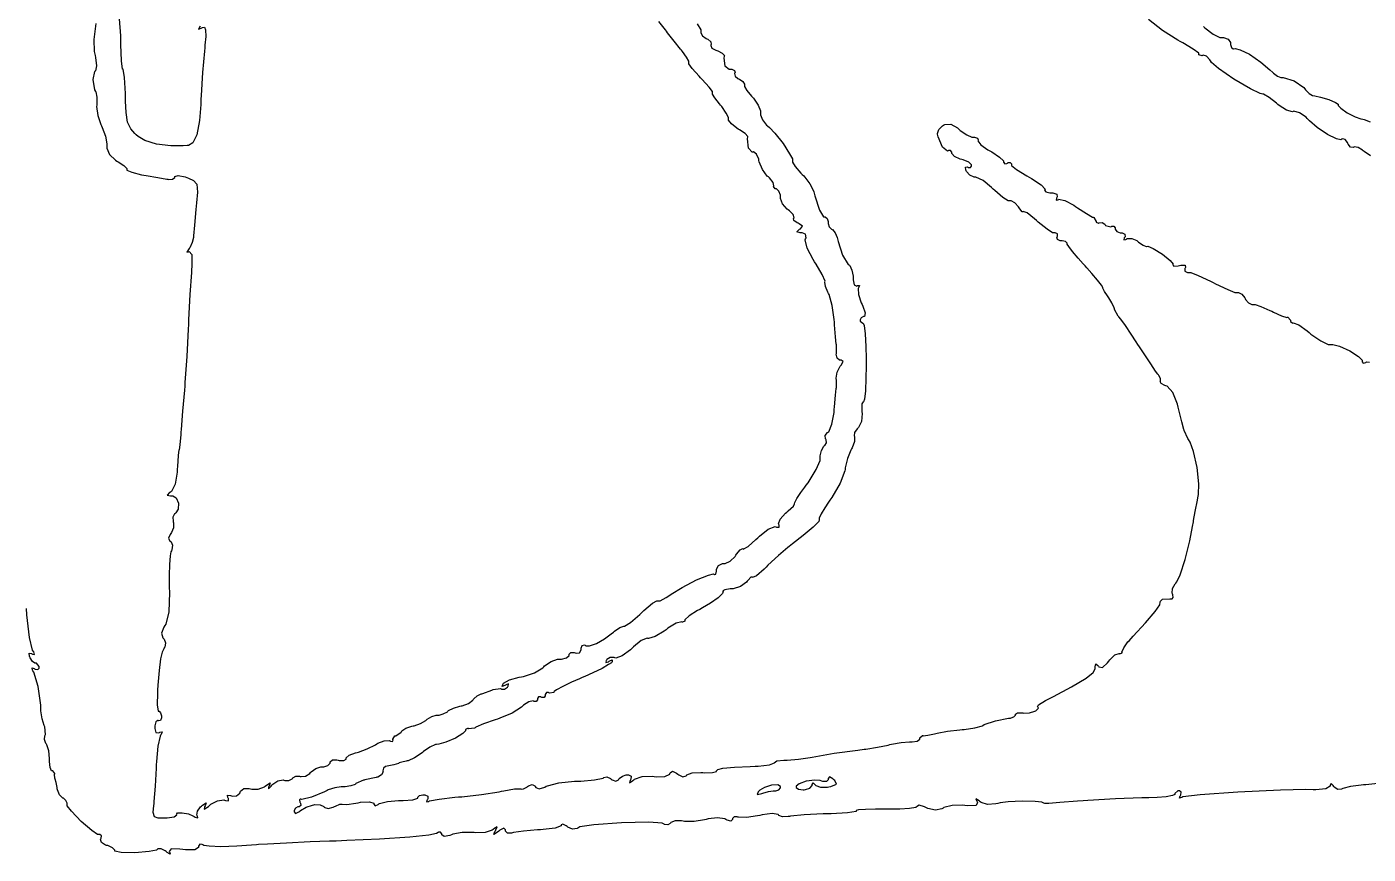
# Model space of a CAD drawing. Extents: x 0.5 to 12, y 0.6 to 18.2.
# Drawn here: x 2.79 to 6.297, y 0.597 to 2.759 of the extents above; entities that cross this region are included whole.
import ezdxf

# ---------------------------------------------------------------- set-up
doc = ezdxf.new("R2010")
doc.units = 0
doc.layers.get('0').update_dxf_attribs({"linetype": 'CONTINUOUS'})

msp = doc.modelspace()

# ---------------------------------------------------------------- linework, layer by layer
at = {"color": 0}
for points in [[(2.97076, 2.76758), (2.96522, 2.72553), (2.96647, 2.69396), (2.96875, 2.68381), (2.96983, 2.67887), (2.97228, 2.65696), (2.97032, 2.64361), (2.96929, 2.64296), (2.96718, 2.64171), (2.96322, 2.62082), (2.96767, 2.5944), (2.96983, 2.59028), (2.97054, 2.58892), (2.97299, 2.57547), (2.97342, 2.55761), (2.97314, 2.55404), (2.97282, 2.55046), (2.97592, 2.5274), (2.98351, 2.50375), (2.98551, 2.49983), (2.98747, 2.49599), (2.99567, 2.47271), (2.99994, 2.4534), (2.99994, 2.44694), (2.99994, 2.44146), (3.00672, 2.42497), (3.02181, 2.41043), (3.02599, 2.40821), (3.02957, 2.40631), (3.04438, 2.39611), (3.05203, 2.38894), (3.05203, 2.3865), (3.05203, 2.3846), (3.065, 2.3789), (3.09017, 2.37244), (3.09631, 2.37142), (3.10238, 2.37044), (3.13286, 2.36529), (3.15625, 2.36117), (3.15881, 2.36068), (3.16129, 2.36025), (3.17165, 2.36106), (3.17703, 2.36524), (3.17703, 2.3666), (3.17703, 2.36746), (3.18619, 2.36996), (3.20404, 2.36643), (3.20839, 2.3649), (3.21294, 2.36333), (3.2264, 2.35764), (3.23503, 2.34739), (3.23654, 2.32715), (3.23426, 2.29926), (3.23335, 2.28993), (3.23242, 2.28114), (3.22863, 2.24013), (3.22657, 2.21246), (3.22657, 2.21029), (3.22651, 2.20817), (3.22293, 2.19482), (3.21619, 2.18169), (3.21463, 2.17964), (3.21283, 2.17736), (3.20839, 2.16971), (3.21317, 2.17074), (3.21451, 2.1715), (3.21506, 2.17182), (3.22211, 2.16374), (3.22211, 2.13351), (3.22131, 2.12403), (3.22065, 2.1166), (3.21685, 2.05963), (3.21332, 1.99333), (3.21283, 1.98113), (3.21229, 1.96897), (3.20839, 1.89719), (3.20389, 1.82969), (3.20307, 1.81967), (3.20226, 1.80968), (3.19775, 1.75439), (3.19385, 1.70632), (3.19336, 1.69987), (3.19282, 1.69347), (3.19021, 1.66678), (3.18853, 1.653), (3.18799, 1.653), (3.1875, 1.653), (3.18608, 1.63829), (3.18419, 1.60975), (3.18386, 1.60286), (3.18349, 1.59532), (3.17785, 1.56386), (3.1684, 1.5446), (3.16613, 1.54313), (3.16363, 1.54156), (3.15722, 1.53532), (3.16618, 1.53342), (3.16922, 1.53336), (3.17219, 1.53336), (3.18115, 1.52756), (3.18718, 1.514), (3.18625, 1.49849), (3.18033, 1.48844), (3.17746, 1.4866), (3.17606, 1.48579), (3.17215, 1.47775), (3.17258, 1.46718), (3.17339, 1.465), (3.17421, 1.46289), (3.17399, 1.44987), (3.16889, 1.43707), (3.16726, 1.43506), (3.16515, 1.43257), (3.16075, 1.42236), (3.16422, 1.41488), (3.16613, 1.41368), (3.16775, 1.41271), (3.17165, 1.40403), (3.16954, 1.39204), (3.16824, 1.38932), (3.16699, 1.38694), (3.16504, 1.37641), (3.16297, 1.35417), (3.16222, 1.32574), (3.16254, 1.30214), (3.16292, 1.29427), (3.16351, 1.28065), (3.16206, 1.22976), (3.15419, 1.19813), (3.15158, 1.19412), (3.14899, 1.19016), (3.14285, 1.17426), (3.14572, 1.16243), (3.14762, 1.16048), (3.14914, 1.15896), (3.15289, 1.14876), (3.15104, 1.1377), (3.14985, 1.13569), (3.14817, 1.13303), (3.14415, 1.12424), (3.14014, 1.1071), (3.13656, 1.07666), (3.13331, 1.03825), (3.13232, 1.02539), (3.13172, 1.0179), (3.13135, 0.986762), (3.13417, 0.970703), (3.13514, 0.970703), (3.13639, 0.970703), (3.14019, 0.966254), (3.14231, 0.958225), (3.14231, 0.955512), (3.14231, 0.953233), (3.13976, 0.946397), (3.1346, 0.94515), (3.13363, 0.945747), (3.13282, 0.946235), (3.1275, 0.943033), (3.12494, 0.932563), (3.12494, 0.929036), (3.12494, 0.925456), (3.12804, 0.914714), (3.13536, 0.913465), (3.13693, 0.914387), (3.1384, 0.91531), (3.14382, 0.916504), (3.14128, 0.909451), (3.14003, 0.907335), (3.13878, 0.905382), (3.13297, 0.878689), (3.12901, 0.838813), (3.12869, 0.830186), (3.12836, 0.821615), (3.12576, 0.774631), (3.12261, 0.734213), (3.12207, 0.728896), (3.12142, 0.723469), (3.12022, 0.706922), (3.12289, 0.695529), (3.1326, 0.691515), (3.14729, 0.691351), (3.15218, 0.691515), (3.1569, 0.691732), (3.17518, 0.694499), (3.18235, 0.699599), (3.18229, 0.699761), (3.18186, 0.700412), (3.18446, 0.704699), (3.1964, 0.705186), (3.21283, 0.701824), (3.22472, 0.697374), (3.22831, 0.69515), (3.23031, 0.693901), (3.23719, 0.691407), (3.23671, 0.69591), (3.236, 0.697049), (3.23508, 0.698568), (3.23639, 0.708931), (3.24442, 0.720161), (3.24685, 0.722114), (3.24983, 0.724556), (3.2596, 0.731065), (3.25667, 0.723144), (3.25532, 0.720703), (3.25456, 0.719401), (3.25439, 0.714193), (3.26525, 0.721679), (3.26856, 0.724556), (3.27165, 0.727268), (3.28911, 0.736546), (3.30501, 0.738607), (3.30735, 0.737685), (3.30974, 0.736763), (3.31782, 0.736003), (3.31739, 0.741971), (3.31646, 0.743435), (3.31554, 0.744954), (3.31506, 0.750868), (3.32303, 0.750108), (3.32547, 0.749186), (3.32785, 0.748264), (3.33897, 0.749024), (3.34706, 0.756239), (3.34799, 0.758518), (3.34896, 0.761122), (3.35781, 0.768608), (3.37181, 0.768554), (3.37537, 0.767415), (3.37836, 0.766493), (3.39551, 0.766601), (3.41146, 0.772569), (3.4139, 0.774522), (3.41683, 0.77691), (3.42643, 0.783094), (3.42421, 0.775174), (3.42301, 0.772786), (3.42242, 0.771647), (3.42204, 0.767524), (3.42893, 0.774251), (3.43093, 0.776693), (3.43317, 0.77946), (3.44678, 0.788792), (3.46039, 0.791015), (3.46263, 0.790147), (3.46479, 0.789333), (3.47569, 0.789063), (3.4841, 0.793294), (3.48503, 0.79476), (3.48589, 0.796224), (3.49371, 0.800782), (3.50353, 0.80089), (3.50543, 0.800131), (3.50732, 0.799425), (3.51882, 0.800836), (3.52994, 0.807781), (3.53168, 0.809842), (3.53336, 0.811903), (3.54622, 0.820475), (3.55931, 0.824869), (3.56369, 0.824869), (3.56711, 0.824869), (3.57747, 0.828288), (3.58328, 0.834472), (3.58328, 0.836481), (3.58328, 0.838162), (3.58931, 0.843153), (3.60118, 0.843425), (3.60411, 0.842665), (3.60693, 0.84196), (3.61882, 0.841581), (3.62494, 0.845269), (3.62494, 0.846463), (3.62494, 0.848633), (3.63331, 0.855089), (3.64963, 0.861817), (3.6536, 0.862793), (3.6575, 0.863769), (3.6805, 0.872125), (3.70199, 0.882704), (3.70518, 0.884711), (3.70833, 0.886774), (3.72467, 0.893229), (3.73774, 0.893664), (3.73931, 0.892686), (3.74078, 0.891818), (3.74631, 0.890842), (3.74783, 0.894857), (3.74756, 0.895942), (3.74713, 0.897353), (3.75265, 0.90625), (3.75396, 0.90625), (3.75521, 0.906304), (3.7691, 0.915961), (3.77007, 0.917481), (3.771, 0.919), (3.78163, 0.926324), (3.79682, 0.931532), (3.80003, 0.932021), (3.80317, 0.932508), (3.81993, 0.938206), (3.83376, 0.946235), (3.8355, 0.947917), (3.83718, 0.949653), (3.84912, 0.956651), (3.86068, 0.960286), (3.86453, 0.960286), (3.86817, 0.960286), (3.87924, 0.963271), (3.88986, 0.969021), (3.89128, 0.970378), (3.89264, 0.971789), (3.90549, 0.978624), (3.92215, 0.983724), (3.92551, 0.984212), (3.92882, 0.984754), (3.94482, 0.990614), (3.95643, 0.999078), (3.95757, 1.00081), (3.95865, 1.0026), (3.96744, 1.01063), (3.97814, 1.01568), (3.98014, 1.01595), (3.98215, 1.01628), (4.00597, 1.02523), (4.00776, 1.02631), (4.00956, 1.02745), (4.02908, 1.0293), (4.03043, 1.02843), (4.03174, 1.02762), (4.0395, 1.02778), (4.04665, 1.03299), (4.04769, 1.03461), (4.04861, 1.03613), (4.04992, 1.04167), (4.04346, 1.03955), (4.04161, 1.03841), (4.03971, 1.03727), (4.03326, 1.03516), (4.03444, 1.04053), (4.03537, 1.04199), (4.03635, 1.04367), (4.05251, 1.05235), (4.07781, 1.05957), (4.08339, 1.06044), (4.08892, 1.06136), (4.11724, 1.0708), (4.13926, 1.08388), (4.14171, 1.08653), (4.1441, 1.08925), (4.16135, 1.10037), (4.17817, 1.10612), (4.18381, 1.10612), (4.1881, 1.10612), (4.20107, 1.10954), (4.20828, 1.11561), (4.20828, 1.11762), (4.20828, 1.11925), (4.21283, 1.12402), (4.22174, 1.12402), (4.2239, 1.12316), (4.22629, 1.12223), (4.23529, 1.12305), (4.23953, 1.13059), (4.23953, 1.13308), (4.23953, 1.13547), (4.24251, 1.14247), (4.24843, 1.1435), (4.24972, 1.14269), (4.25201, 1.14128), (4.26167, 1.14144), (4.27935, 1.14735), (4.30078, 1.15961), (4.31847, 1.17253), (4.324, 1.17725), (4.32676, 1.17963), (4.34056, 1.18891), (4.35081, 1.19282), (4.35183, 1.19249), (4.35286, 1.19222), (4.3686, 1.2022), (4.39301, 1.22325), (4.39839, 1.22846), (4.40375, 1.23372), (4.42594, 1.25304), (4.43744, 1.25857), (4.43744, 1.25857), (4.43744, 1.25857), (4.44581, 1.25868), (4.46213, 1.26752), (4.4661, 1.27024), (4.47515, 1.27648), (4.50353, 1.29357), (4.5415, 1.31342), (4.5721, 1.32601), (4.58572, 1.32932), (4.58746, 1.32764), (4.58789, 1.3272), (4.59185, 1.32834), (4.59369, 1.33615), (4.59369, 1.33876), (4.59369, 1.34185), (4.59901, 1.35107), (4.60872, 1.35612), (4.61199, 1.35612), (4.61621, 1.35612), (4.6289, 1.36258), (4.64208, 1.375), (4.64399, 1.37798), (4.64583, 1.38102), (4.65506, 1.39193), (4.66206, 1.39535), (4.66271, 1.39469), (4.66342, 1.39404), (4.67606, 1.4011), (4.69646, 1.41883), (4.70107, 1.42344), (4.70562, 1.42811), (4.72879, 1.44586), (4.74675, 1.4529), (4.74875, 1.45221), (4.75065, 1.45156), (4.75717, 1.45176), (4.75722, 1.45692), (4.75651, 1.45811), (4.75553, 1.45964), (4.75976, 1.47222), (4.77349, 1.48774), (4.77729, 1.49067), (4.78103, 1.49365), (4.79465, 1.50603), (4.79775, 1.51237), (4.79775, 1.51237), (4.79775, 1.51237), (4.79785, 1.51622), (4.80354, 1.52658), (4.81375, 1.54199), (4.82406, 1.5561), (4.82758, 1.56071), (4.83263, 1.56739), (4.85363, 1.60194), (4.86453, 1.62528), (4.86453, 1.63303), (4.86453, 1.63775), (4.86762, 1.65186), (4.87364, 1.66265), (4.87511, 1.66351), (4.87651, 1.66444), (4.88058, 1.67133), (4.87989, 1.67947), (4.87896, 1.68093), (4.87804, 1.68246), (4.87793, 1.69092), (4.88325, 1.69857), (4.88504, 1.69965), (4.88678, 1.70074), (4.89501, 1.72017), (4.90076, 1.75142), (4.90126, 1.7584), (4.90169, 1.7654), (4.90424, 1.79585), (4.90636, 1.81375), (4.90663, 1.81446), (4.9069, 1.81521), (4.9069, 1.83594), (4.90663, 1.83849), (4.90636, 1.8411), (4.90886, 1.85622), (4.91542, 1.87028), (4.91715, 1.87235), (4.91932, 1.875), (4.92432, 1.88417), (4.919, 1.88738), (4.91726, 1.88738), (4.91521, 1.88738), (4.90901, 1.89274), (4.90647, 1.9031), (4.90674, 1.9056), (4.90696, 1.90815), (4.90696, 1.92833), (4.90674, 1.92904), (4.90647, 1.92979), (4.90451, 1.94829), (4.90207, 1.97987), (4.90164, 1.98714), (4.90115, 1.99442), (4.89583, 2.03103), (4.88813, 2.05919), (4.8865, 2.06222), (4.88488, 2.06532), (4.87879, 2.08035), (4.87668, 2.09158), (4.87706, 2.09267), (4.87739, 2.09381), (4.87007, 2.11143), (4.854, 2.13889), (4.84993, 2.14492), (4.84586, 2.15099), (4.83083, 2.18067), (4.82563, 2.20264), (4.8265, 2.20481), (4.82747, 2.20742), (4.82644, 2.21674), (4.8176, 2.22086), (4.81467, 2.22086), (4.81185, 2.22092), (4.8035, 2.22287), (4.80865, 2.22851), (4.81071, 2.22982), (4.81293, 2.23128), (4.81808, 2.23828), (4.80968, 2.24436), (4.80658, 2.24556), (4.8041, 2.24653), (4.79585, 2.25239), (4.79449, 2.25831), (4.79525, 2.25906), (4.79611, 2.25999), (4.79378, 2.26801), (4.7839, 2.27826), (4.78108, 2.28022), (4.77821, 2.28222), (4.76639, 2.2965), (4.76031, 2.31044), (4.76031, 2.31506), (4.76031, 2.31862), (4.75672, 2.32937), (4.75028, 2.33529), (4.74815, 2.33529), (4.74681, 2.33529), (4.74246, 2.34169), (4.74278, 2.34201), (4.74371, 2.34299), (4.74154, 2.35206), (4.73188, 2.3641), (4.72906, 2.36654), (4.72624, 2.36897), (4.71332, 2.38644), (4.70492, 2.40588), (4.70437, 2.40929), (4.70378, 2.41276), (4.69803, 2.42617), (4.69015, 2.43201), (4.68858, 2.43164), (4.68642, 2.43121), (4.67719, 2.44206), (4.67458, 2.46593), (4.67529, 2.47179), (4.67535, 2.47265), (4.66824, 2.48031), (4.65392, 2.48996), (4.65044, 2.49181), (4.64692, 2.49371), (4.63238, 2.50504), (4.62489, 2.5146), (4.62489, 2.51774), (4.62489, 2.52171), (4.61876, 2.53347), (4.60693, 2.55072), (4.60406, 2.55404), (4.60118, 2.55735), (4.58931, 2.57335), (4.58322, 2.5829), (4.58322, 2.58604), (4.58322, 2.58979), (4.574, 2.60092), (4.55626, 2.62104), (4.55197, 2.62532), (4.54769, 2.62967), (4.52989, 2.65028), (4.52072, 2.66228), (4.52072, 2.66624), (4.52072, 2.66954), (4.51519, 2.67942), (4.50444, 2.69461), (4.50185, 2.6976), (4.49924, 2.70063), (4.48258, 2.72125), (4.46556, 2.74354), (4.46278, 2.74735), (4.46001, 2.75119), (4.4426, 2.77289)], [(3.24393, 2.76064), (3.23958, 2.75288), (3.24615, 2.7551), (3.2481, 2.75624), (3.24946, 2.75706), (3.25461, 2.75776), (3.25786, 2.75082), (3.25803, 2.73346), (3.25618, 2.71104), (3.25543, 2.70356), (3.2545, 2.69521), (3.24983, 2.63911), (3.24604, 2.57969), (3.24561, 2.56967), (3.24496, 2.55572), (3.24143, 2.51389), (3.23454, 2.47678), (3.22418, 2.45583), (3.21338, 2.44879), (3.20964, 2.44846), (3.199, 2.4476), (3.16689, 2.4476), (3.12967, 2.45215), (3.09912, 2.46192), (3.08122, 2.47206), (3.07639, 2.47657), (3.07254, 2.48008), (3.06228, 2.49197), (3.05399, 2.5096), (3.04986, 2.53515), (3.04839, 2.56467), (3.04824, 2.57449), (3.04801, 2.58458), (3.04568, 2.62631), (3.04258, 2.64779), (3.04161, 2.64779), (3.04064, 2.64779), (3.03782, 2.66982), (3.03614, 2.71229), (3.03614, 2.72254), (3.03608, 2.73503), (3.03276, 2.77968)], [(6.30317, 2.42215), (6.28651, 2.43278), (6.28444, 2.43485), (6.28233, 2.43696), (6.27083, 2.4439), (6.26085, 2.44493), (6.25956, 2.44413), (6.25819, 2.44331), (6.25092, 2.44467), (6.24451, 2.45215), (6.24371, 2.45437), (6.24283, 2.4566), (6.23665, 2.46419), (6.22965, 2.46582), (6.22846, 2.465), (6.22597, 2.46349), (6.21419, 2.46604), (6.19119, 2.47732), (6.16417, 2.49599), (6.1441, 2.51292), (6.13803, 2.5191), (6.13476, 2.5224), (6.11735, 2.5344), (6.10271, 2.53847), (6.10086, 2.53771), (6.09896, 2.537), (6.08344, 2.54101), (6.06435, 2.553), (6.06071, 2.55626), (6.05701, 2.55957), (6.03831, 2.57394), (6.0236, 2.58247), (6.02192, 2.58285), (6.0146, 2.58447), (5.98953, 2.59668), (5.94601, 2.62207), (5.90614, 2.64968), (5.88715, 2.66547), (5.88471, 2.67003), (5.88325, 2.67279), (5.87424, 2.6824), (5.8655, 2.68479), (5.86415, 2.68392), (5.86274, 2.68311), (5.85422, 2.68604), (5.85422, 2.68701), (5.85422, 2.69043), (5.84, 2.70063), (5.81244, 2.71707), (5.80583, 2.72038), (5.79915, 2.72374), (5.75982, 2.74892), (5.72276, 2.77815)], [(4.54258, 2.76682), (4.55214, 2.75119), (4.55214, 2.74599), (4.55214, 2.74333), (4.55692, 2.73525), (4.56619, 2.72797), (4.56847, 2.72711), (4.57069, 2.72629), (4.57824, 2.72), (4.57975, 2.71283), (4.579, 2.71153), (4.57824, 2.71035), (4.58106, 2.7034), (4.59131, 2.69754), (4.59424, 2.69678), (4.59711, 2.69601), (4.60861, 2.69032), (4.61393, 2.68375), (4.61372, 2.68257), (4.61274, 2.67703), (4.61524, 2.65685), (4.62696, 2.64779), (4.63092, 2.64779), (4.63331, 2.64779), (4.64063, 2.64507), (4.64204, 2.6396), (4.64139, 2.63846), (4.64057, 2.63721), (4.64187, 2.63015), (4.64899, 2.62403), (4.65115, 2.62315), (4.65326, 2.62235), (4.66211, 2.61583), (4.66672, 2.60883), (4.66672, 2.60644), (4.66672, 2.60303), (4.67279, 2.59278), (4.68468, 2.57775), (4.68756, 2.57488), (4.69043, 2.57206), (4.70226, 2.55425), (4.70839, 2.53896), (4.70839, 2.53381), (4.70839, 2.52924), (4.71376, 2.51551), (4.72412, 2.50179), (4.72661, 2.49989), (4.73204, 2.49588), (4.74615, 2.48074), (4.76747, 2.45367), (4.78467, 2.42703), (4.79172, 2.41363), (4.79172, 2.40913), (4.79172, 2.40543), (4.79937, 2.39421), (4.81418, 2.37631), (4.81776, 2.37272), (4.82135, 2.36914), (4.83735, 2.34885), (4.84739, 2.33057), (4.84799, 2.32796), (4.85026, 2.3176), (4.86231, 2.27962), (4.87278, 2.26238), (4.87631, 2.26238), (4.87788, 2.26238), (4.88276, 2.25808), (4.88547, 2.25028), (4.88547, 2.24761), (4.88547, 2.24479), (4.8884, 2.23622), (4.89421, 2.22987), (4.89561, 2.22939), (4.89697, 2.22894), (4.90386, 2.22081), (4.90913, 2.20796), (4.90967, 2.20508), (4.91108, 2.19749), (4.92307, 2.162), (4.93788, 2.13786), (4.94069, 2.13596), (4.94206, 2.1351), (4.94764, 2.12337), (4.95057, 2.10758), (4.95057, 2.10232), (4.95057, 2.09793), (4.95356, 2.08469), (4.96024, 2.08122), (4.96132, 2.08188), (4.96246, 2.08263), (4.96685, 2.08328), (4.96565, 2.07824), (4.96479, 2.07682), (4.96376, 2.07525), (4.96446, 2.05931), (4.97157, 2.03788), (4.97385, 2.03353), (4.97613, 2.02908), (4.98242, 2.01107), (4.98019, 2.00196), (4.97949, 2.00196), (4.9776, 2.00196), (4.97194, 1.99875), (4.96881, 1.99289), (4.96881, 1.99094), (4.96881, 1.98942), (4.97581, 1.98426), (4.97672, 1.98481), (4.97672, 1.98481), (4.97982, 1.97825), (4.98236, 1.95665), (4.98406, 1.9235), (4.98475, 1.89247), (4.98475, 1.88211), (4.98475, 1.87181), (4.98421, 1.84071), (4.98264, 1.80751), (4.98025, 1.78592), (4.97732, 1.77919), (4.97732, 1.77919), (4.97721, 1.77929), (4.9731, 1.77344), (4.9731, 1.75717), (4.97364, 1.75288), (4.97418, 1.74832), (4.97233, 1.72715), (4.965, 1.71149), (4.96289, 1.70969), (4.96083, 1.70806), (4.95415, 1.69846), (4.95301, 1.68972), (4.95378, 1.68847), (4.95454, 1.68728), (4.95389, 1.67518), (4.94808, 1.65907), (4.94629, 1.65582), (4.94444, 1.65256), (4.93593, 1.63038), (4.92996, 1.60656), (4.92947, 1.60243), (4.92893, 1.59836), (4.91629, 1.56646), (4.89481, 1.52869), (4.88992, 1.52171), (4.8865, 1.51687), (4.87663, 1.50196), (4.86692, 1.48574), (4.86171, 1.47478), (4.86187, 1.47071), (4.86199, 1.47071), (4.86199, 1.47071), (4.86057, 1.46576), (4.84603, 1.45171), (4.81972, 1.42969), (4.79221, 1.40793), (4.78299, 1.40082), (4.77962, 1.39828), (4.75532, 1.37728), (4.72797, 1.35162), (4.7231, 1.34673), (4.71821, 1.34185), (4.69797, 1.32427), (4.68756, 1.32004), (4.68756, 1.32004), (4.68756, 1.32026), (4.68354, 1.32086), (4.67583, 1.31283), (4.67399, 1.31027), (4.6721, 1.30773), (4.65636, 1.29666), (4.63693, 1.29031), (4.63319, 1.29004), (4.62944, 1.28982), (4.61507, 1.28782), (4.60981, 1.28456), (4.60981, 1.28456), (4.61051, 1.28385), (4.60889, 1.27756), (4.59765, 1.26649), (4.57742, 1.25244), (4.55658, 1.24029), (4.54953, 1.23655), (4.54417, 1.23372), (4.52192, 1.21918), (4.51047, 1.20947), (4.51047, 1.20622), (4.51047, 1.20551), (4.50412, 1.20275), (4.50358, 1.20329), (4.50261, 1.20426), (4.48839, 1.2003), (4.46642, 1.18712), (4.46164, 1.18343), (4.45682, 1.1798), (4.43321, 1.1658), (4.4159, 1.16027), (4.41422, 1.16081), (4.41254, 1.1614), (4.39686, 1.15478), (4.37642, 1.13878), (4.37235, 1.1346), (4.36822, 1.13043), (4.34706, 1.11485), (4.33003, 1.10921), (4.32801, 1.10997), (4.32596, 1.11079), (4.31543, 1.11062), (4.30707, 1.10569), (4.3061, 1.10406), (4.30524, 1.1027), (4.30425, 1.09766), (4.31065, 1.09977), (4.31256, 1.10091), (4.3144, 1.10205), (4.32075, 1.10422), (4.32026, 1.09977), (4.31956, 1.09858), (4.31863, 1.09711), (4.31136, 1.09207), (4.29411, 1.08225), (4.27024, 1.07053), (4.2494, 1.06109), (4.2424, 1.05811), (4.2354, 1.05518), (4.21474, 1.04595), (4.19157, 1.03478), (4.17535, 1.02588), (4.16889, 1.02148), (4.16846, 1.02034), (4.16797, 1.01926), (4.15674, 1.01736), (4.15543, 1.01812), (4.15414, 1.01893), (4.14865, 1.01888), (4.14589, 1.014), (4.14589, 1.01237), (4.14589, 1.0108), (4.14279, 1.00608), (4.13688, 1.00629), (4.13547, 1.00716), (4.134, 1.00808), (4.1281, 1.0083), (4.12506, 1.00358), (4.12506, 1.00195), (4.12506, 1.00038), (4.12218, 0.995497), (4.1166, 0.995551), (4.11529, 0.996365), (4.11393, 0.997233), (4.10281, 0.995063), (4.08919, 0.985949), (4.08664, 0.98329), (4.08404, 0.980686), (4.05951, 0.965657), (4.02735, 0.951932), (4.02089, 0.949924), (4.01443, 0.947971), (3.98443, 0.937446), (3.96419, 0.92844), (3.96268, 0.927246), (3.9611, 0.926107), (3.94536, 0.924696), (3.94444, 0.925618), (3.94407, 0.925999), (3.93756, 0.922743), (3.93756, 0.921604), (3.93756, 0.919163), (3.92996, 0.911729), (3.91097, 0.900174), (3.88618, 0.889865), (3.86751, 0.884386), (3.86122, 0.883464), (3.85894, 0.883137), (3.84358, 0.876357), (3.82715, 0.865126), (3.82438, 0.862576), (3.82156, 0.860081), (3.80431, 0.848525), (3.78743, 0.841037), (3.78483, 0.840494), (3.78217, 0.840007), (3.77051, 0.837349), (3.7634, 0.835069), (3.76307, 0.834744), (3.76226, 0.834093), (3.75011, 0.830132), (3.73264, 0.826606), (3.72922, 0.826172), (3.72775, 0.82601), (3.7226, 0.821832), (3.72103, 0.814833), (3.7214, 0.813206), (3.72174, 0.811632), (3.71789, 0.803874), (3.70828, 0.798178), (3.70578, 0.797581), (3.70329, 0.797038), (3.67432, 0.790853), (3.67225, 0.790419), (3.67014, 0.789985), (3.65067, 0.781033), (3.64968, 0.780003), (3.64865, 0.779025), (3.63737, 0.774957), (3.62283, 0.772786), (3.618, 0.772786), (3.61231, 0.772786), (3.59538, 0.769965), (3.5779, 0.764486), (3.57547, 0.763129), (3.56863, 0.759494), (3.53467, 0.745389), (3.5095, 0.739637), (3.50711, 0.740126), (3.50618, 0.740343), (3.50293, 0.73839), (3.50418, 0.732856), (3.5051, 0.731392), (3.50597, 0.729926), (3.50651, 0.72385), (3.50211, 0.720703), (3.50071, 0.720703), (3.49875, 0.720703), (3.49289, 0.717285), (3.48964, 0.7111), (3.48964, 0.708985), (3.48964, 0.707465), (3.49294, 0.702746), (3.50174, 0.707357), (3.50424, 0.709418), (3.50618, 0.7111), (3.52083, 0.719185), (3.53749, 0.725097), (3.54047, 0.72564), (3.54036, 0.72564), (3.54036, 0.72564), (3.54335, 0.726238), (3.55746, 0.725749), (3.56728, 0.721354), (3.56814, 0.719997), (3.56907, 0.718533), (3.57796, 0.715767), (3.59125, 0.719401), (3.5944, 0.721029), (3.59717, 0.722547), (3.60861, 0.727485), (3.61458, 0.727647), (3.61458, 0.727647), (3.61458, 0.727485), (3.62679, 0.726997), (3.6505, 0.730089), (3.65625, 0.731119), (3.66265, 0.732314), (3.68668, 0.733942), (3.69792, 0.729872), (3.69792, 0.728461), (3.69792, 0.727214), (3.70128, 0.723469), (3.70882, 0.726454), (3.71094, 0.728028), (3.71272, 0.729383), (3.73313, 0.734754), (3.7621, 0.737196), (3.76824, 0.737088), (3.77431, 0.736979), (3.79949, 0.738878), (3.8125, 0.742839), (3.8125, 0.74414), (3.8125, 0.745551), (3.81728, 0.749675), (3.82585, 0.751953), (3.82872, 0.751953), (3.83111, 0.751953), (3.83838, 0.748643), (3.83854, 0.74159), (3.83757, 0.739908), (3.83664, 0.738444), (3.83529, 0.733182), (3.83996, 0.733996), (3.84119, 0.734754), (3.84272, 0.735732), (3.86854, 0.74094), (3.90961, 0.745606), (3.91878, 0.746203), (3.9279, 0.746853), (3.97928, 0.75255), (4.02507, 0.759819), (4.03142, 0.761231), (4.03776, 0.762696), (4.06532, 0.767253), (4.08143, 0.76774), (4.08208, 0.76709), (4.08268, 0.766493), (4.08908, 0.76709), (4.09787, 0.771918), (4.09967, 0.773383), (4.10189, 0.775282), (4.11122, 0.779025), (4.11833, 0.775174), (4.11951, 0.773275), (4.12067, 0.771376), (4.12989, 0.767796), (4.14442, 0.772081), (4.14828, 0.774089), (4.15126, 0.775717), (4.18143, 0.782824), (4.222, 0.787164), (4.23031, 0.787326), (4.23856, 0.787543), (4.2749, 0.790636), (4.29682, 0.795301), (4.29785, 0.796332), (4.29889, 0.797364), (4.30697, 0.798503), (4.31662, 0.794542), (4.31842, 0.793024), (4.32064, 0.791178), (4.32992, 0.787435), (4.33703, 0.791233), (4.33822, 0.793132), (4.33914, 0.79465), (4.34754, 0.80089), (4.35732, 0.804036), (4.36062, 0.804036), (4.36296, 0.804036), (4.36996, 0.800618), (4.36951, 0.792969), (4.36838, 0.791015), (4.36735, 0.789333), (4.36561, 0.783529), (4.37429, 0.789171), (4.37696, 0.791287), (4.37929, 0.793186), (4.39925, 0.799479), (4.42513, 0.800618), (4.4305, 0.799968), (4.43614, 0.799263), (4.45865, 0.799914), (4.47103, 0.805664), (4.47168, 0.807508), (4.47233, 0.809517), (4.47851, 0.813965), (4.48921, 0.808649), (4.49219, 0.806153), (4.49463, 0.804144), (4.50575, 0.7991), (4.51378, 0.801161), (4.51476, 0.802681), (4.51557, 0.80409), (4.52983, 0.808974), (4.55236, 0.810275), (4.55735, 0.809842), (4.56233, 0.809463), (4.58301, 0.809842), (4.59375, 0.812825), (4.59375, 0.813803), (4.59375, 0.814942), (4.59685, 0.818251), (4.6104, 0.821289), (4.6409, 0.823731), (4.68126, 0.825792), (4.69472, 0.826389), (4.70215, 0.826768), (4.73167, 0.830132), (4.74463, 0.835558), (4.74463, 0.835558), (4.74451, 0.835667), (4.75146, 0.840494), (4.76926, 0.842665), (4.77387, 0.842719), (4.77843, 0.842774), (4.80817, 0.845107), (4.83871, 0.849393), (4.84375, 0.850369), (4.85303, 0.852214), (4.90099, 0.860406), (4.96289, 0.868869), (4.97917, 0.870876), (4.98415, 0.871528), (5.01406, 0.876303), (5.04254, 0.881999), (5.04688, 0.883029), (5.05117, 0.884115), (5.07579, 0.888292), (5.09831, 0.890192), (5.10157, 0.890082), (5.10476, 0.890028), (5.11811, 0.892469), (5.125, 0.897299), (5.125, 0.898872), (5.125, 0.900825), (5.13172, 0.906793), (5.13282, 0.906521), (5.13385, 0.906304), (5.14594, 0.907389), (5.16308, 0.910861), (5.16667, 0.911837), (5.17025, 0.912815), (5.1976, 0.91786), (5.22949, 0.921929), (5.2354, 0.922364), (5.24126, 0.922851), (5.2691, 0.927029), (5.28842, 0.932292), (5.2901, 0.933268), (5.29318, 0.935221), (5.32238, 0.945204), (5.35639, 0.952094), (5.36199, 0.952474), (5.36376, 0.952636), (5.37115, 0.955512), (5.375, 0.959961), (5.375, 0.961426), (5.375, 0.962619), (5.38058, 0.966092), (5.39144, 0.966363), (5.3941, 0.965821), (5.39671, 0.965332), (5.41189, 0.965983), (5.42589, 0.970215), (5.42796, 0.971462), (5.42996, 0.972765), (5.43533, 0.978244), (5.43306, 0.981392), (5.43229, 0.981392), (5.43229, 0.981392), (5.4356, 0.987304), (5.45329, 0.998156), (5.45833, 1.00071), (5.47428, 1.00895), (5.52192, 1.03413), (5.56, 1.05648), (5.5785, 1.07167), (5.58344, 1.08073), (5.5835, 1.08371), (5.5835, 1.08626), (5.5855, 1.09391), (5.5906, 1.09001), (5.59169, 1.08827), (5.59283, 1.08643), (5.60232, 1.08447), (5.61546, 1.09657), (5.61887, 1.10107), (5.62147, 1.1046), (5.63514, 1.1174), (5.64611, 1.12158), (5.6474, 1.12077), (5.64828, 1.12028), (5.65397, 1.12332), (5.65392, 1.12359), (5.65349, 1.12478), (5.65799, 1.13623), (5.669, 1.15153), (5.67188, 1.15457), (5.68261, 1.16618), (5.71457, 1.20117), (5.7404, 1.23128), (5.75222, 1.24843), (5.75364, 1.25526), (5.75276, 1.25613), (5.75271, 1.25618), (5.75922, 1.26307), (5.77897, 1.26443), (5.78347, 1.26373), (5.78424, 1.26362), (5.78711, 1.26714), (5.78618, 1.27485), (5.78549, 1.2768), (5.78472, 1.27875), (5.78575, 1.29102), (5.79221, 1.30333), (5.79417, 1.30528), (5.79719, 1.30843), (5.80524, 1.32682), (5.81825, 1.36664), (5.83074, 1.41585), (5.83826, 1.45301), (5.84011, 1.4655), (5.8405, 1.46838), (5.84478, 1.49246), (5.85064, 1.52229), (5.85183, 1.528), (5.85363, 1.53683), (5.85433, 1.56435), (5.85015, 1.60736), (5.84056, 1.64888), (5.83149, 1.6735), (5.82699, 1.68072), (5.82579, 1.68267), (5.81597, 1.70367), (5.81565, 1.70508), (5.81526, 1.70654), (5.81011, 1.72694), (5.80231, 1.75803), (5.80062, 1.76481), (5.79856, 1.77294), (5.78629, 1.80328), (5.7716, 1.81944), (5.76833, 1.82047), (5.76557, 1.82135), (5.75586, 1.82656), (5.75336, 1.83171), (5.75379, 1.83214), (5.7545, 1.8329), (5.7545, 1.83946), (5.75022, 1.84782), (5.74881, 1.84944), (5.7474, 1.85107), (5.74138, 1.85943), (5.72885, 1.87776), (5.71283, 1.90186), (5.6996, 1.92225), (5.69526, 1.92904), (5.69097, 1.93576), (5.67785, 1.95578), (5.66254, 1.9784), (5.65088, 1.99468), (5.64561, 2.00136), (5.64458, 2.00206), (5.64356, 2.00282), (5.63406, 2.02013), (5.63363, 2.02214), (5.63314, 2.02419), (5.62733, 2.03743), (5.61887, 2.05106), (5.61708, 2.05328), (5.61529, 2.05556), (5.60764, 2.067), (5.60351, 2.07596), (5.60346, 2.07693), (5.60335, 2.07796), (5.59961, 2.08371), (5.58951, 2.09674), (5.57476, 2.11421), (5.56131, 2.12929), (5.55681, 2.13422), (5.55225, 2.13917), (5.53885, 2.15429), (5.52414, 2.17188), (5.51417, 2.18511), (5.51053, 2.19103), (5.51053, 2.19206), (5.51047, 2.19314), (5.50564, 2.1976), (5.49701, 2.19988), (5.49419, 2.19988), (5.49175, 2.19988), (5.4846, 2.20296), (5.48356, 2.20899), (5.48438, 2.21029), (5.48519, 2.21169), (5.48492, 2.21767), (5.479, 2.22076), (5.47715, 2.22076), (5.47222, 2.22076), (5.45757, 2.23014), (5.43431, 2.24821), (5.42969, 2.25256), (5.42503, 2.25694), (5.40565, 2.27251), (5.39551, 2.27593), (5.39551, 2.27593), (5.39551, 2.27576), (5.39214, 2.27539), (5.38601, 2.28331), (5.3846, 2.28581), (5.38314, 2.28836), (5.37315, 2.29872), (5.36372, 2.30404), (5.36057, 2.30404), (5.35596, 2.30404), (5.34218, 2.31315), (5.32101, 2.33078), (5.31685, 2.33501), (5.31267, 2.33931), (5.29031, 2.35699), (5.27171, 2.36626), (5.26937, 2.36626), (5.26699, 2.36632), (5.25543, 2.37125), (5.24685, 2.38049), (5.24604, 2.38271), (5.24517, 2.38499), (5.24447, 2.39247), (5.24908, 2.39318), (5.25011, 2.39253), (5.25151, 2.39165), (5.25738, 2.39094), (5.26042, 2.39481), (5.26042, 2.39606), (5.26042, 2.39833), (5.25276, 2.405), (5.23796, 2.41162), (5.23438, 2.41249), (5.23079, 2.41342), (5.21599, 2.42031), (5.20833, 2.42746), (5.20833, 2.42985), (5.20833, 2.43138), (5.20557, 2.43582), (5.20025, 2.43576), (5.199, 2.43494), (5.19726, 2.43392), (5.18403, 2.44396), (5.17269, 2.47146), (5.17122, 2.47862), (5.17085, 2.48047), (5.17464, 2.49083), (5.18435, 2.50028), (5.1869, 2.50163), (5.19026, 2.50347), (5.20606, 2.50478), (5.22314, 2.4949), (5.22721, 2.4911), (5.23019, 2.48833), (5.24756, 2.47672), (5.26124, 2.47071), (5.26579, 2.47071), (5.26833, 2.47071), (5.27604, 2.46826), (5.27783, 2.46322), (5.27729, 2.46229), (5.27658, 2.46115), (5.28413, 2.45074), (5.303, 2.43728), (5.30794, 2.43463), (5.31282, 2.43201), (5.33322, 2.41829), (5.34375, 2.40907), (5.34375, 2.40597), (5.34375, 2.40483), (5.34679, 2.40126), (5.35271, 2.40213), (5.35417, 2.403), (5.35558, 2.40392), (5.36149, 2.40474), (5.36458, 2.4011), (5.36458, 2.39985), (5.36458, 2.39638), (5.3781, 2.3859), (5.40435, 2.36914), (5.41069, 2.36578), (5.41704, 2.36242), (5.44179, 2.34614), (5.45247, 2.33425), (5.45176, 2.33311), (5.45128, 2.33242), (5.45464, 2.32731), (5.46522, 2.32488), (5.46875, 2.32488), (5.47233, 2.32488), (5.48307, 2.32172), (5.48432, 2.3144), (5.4834, 2.31282), (5.48247, 2.31136), (5.48107, 2.30615), (5.48519, 2.30658), (5.48622, 2.30718), (5.48763, 2.30806), (5.50396, 2.30458), (5.52718, 2.29269), (5.53212, 2.28933), (5.537, 2.28603), (5.56028, 2.27111), (5.57667, 2.26172), (5.57813, 2.26118), (5.57954, 2.26064), (5.58604, 2.24978), (5.58567, 2.24858), (5.58567, 2.24858), (5.59174, 2.24556), (5.59278, 2.24615), (5.59413, 2.24701), (5.60172, 2.24735), (5.60846, 2.24306), (5.60938, 2.24154), (5.61025, 2.24007), (5.62435, 2.23594), (5.62571, 2.23676), (5.62701, 2.23762), (5.63254, 2.23779), (5.63542, 2.23324), (5.63542, 2.23172), (5.63542, 2.22982), (5.64019, 2.22396), (5.64876, 2.22071), (5.65164, 2.22071), (5.65403, 2.22071), (5.66129, 2.21739), (5.66146, 2.21035), (5.66049, 2.20865), (5.65956, 2.20719), (5.65826, 2.20188), (5.6639, 2.2034), (5.66553, 2.20437), (5.66721, 2.20546), (5.67925, 2.20578), (5.69243, 2.20014), (5.69476, 2.19819), (5.69706, 2.19629), (5.70844, 2.18858), (5.7169, 2.1849), (5.71778, 2.18494), (5.72119, 2.18539), (5.73497, 2.17931), (5.75906, 2.16471), (5.77968, 2.14833), (5.78717, 2.13857), (5.7864, 2.13732), (5.78614, 2.13693), (5.78933, 2.13314), (5.80062, 2.134), (5.80371, 2.13476), (5.80735, 2.13574), (5.8189, 2.13633), (5.81961, 2.13004), (5.81874, 2.12858), (5.81771, 2.12696), (5.81771, 2.11996), (5.82465, 2.11654), (5.82699, 2.11654), (5.83333, 2.11654), (5.85243, 2.10889), (5.88488, 2.09407), (5.8916, 2.0905), (5.89833, 2.08692), (5.93044, 2.0721), (5.94883, 2.06446), (5.95503, 2.06446), (5.95796, 2.06446), (5.9669, 2.0599), (5.97456, 2.051), (5.97542, 2.04883), (5.97624, 2.04671), (5.98406, 2.03782), (5.99333, 2.03321), (5.99642, 2.03321), (6.00151, 2.03321), (6.01682, 2.028), (6.04021, 2.0179), (6.04482, 2.01546), (6.04937, 2.01303), (6.07058, 2.00353), (6.08485, 1.99957), (6.08594, 1.99983), (6.08697, 2.00017), (6.09375, 1.9924), (6.09375, 1.98981), (6.09375, 1.98844), (6.10015, 1.98406), (6.10047, 1.98438), (6.1014, 1.98529), (6.11556, 1.98004), (6.13758, 1.96436), (6.14247, 1.96007), (6.14729, 1.95583), (6.17372, 1.93815), (6.19287, 1.92904), (6.19928, 1.92904), (6.20503, 1.92904), (6.22233, 1.92399), (6.2494, 1.91178), (6.27186, 1.89708), (6.28125, 1.88764), (6.28125, 1.8845), (6.28125, 1.88346), (6.28444, 1.88032), (6.29069, 1.88157), (6.29221, 1.88249), (6.29372, 1.88346), (6.30083, 1.8826)], [(5.86643, 2.75976), (5.87007, 2.75586), (5.89165, 2.73953), (5.90924, 2.73113), (5.91515, 2.73113), (5.91911, 2.73113), (5.93104, 2.72672), (5.93739, 2.71832), (5.93739, 2.7155), (5.93739, 2.71289), (5.93967, 2.70497), (5.94412, 2.70128), (5.94521, 2.7015), (5.94928, 2.70236), (5.96278, 2.69906), (5.98725, 2.68701), (6.01633, 2.66672), (6.0401, 2.64671), (6.04758, 2.6396), (6.04949, 2.63775), (6.05994, 2.63021), (6.06874, 2.62646), (6.06988, 2.62646), (6.07476, 2.62663), (6.104, 2.61768), (6.12901, 2.60064), (6.13183, 2.59679), (6.13351, 2.59451), (6.14301, 2.58475), (6.15153, 2.57937), (6.15272, 2.57921), (6.15771, 2.57878), (6.17264, 2.57542), (6.19422, 2.56874), (6.21153, 2.56136), (6.21864, 2.55692), (6.21864, 2.55539), (6.21864, 2.55306), (6.22532, 2.54601), (6.24186, 2.5344), (6.26297, 2.52376), (6.27815, 2.51818), (6.28342, 2.51714), (6.28624, 2.5166), (6.30263, 2.51053)], [(6.32206, 0.781413), (6.2909, 0.777994), (6.285, 0.777669), (6.27903, 0.777399), (6.25076, 0.773762), (6.23085, 0.768608), (6.22911, 0.767524), (6.22732, 0.766439), (6.21739, 0.76606), (6.2085, 0.771972), (6.20725, 0.773981), (6.20594, 0.776042), (6.20053, 0.781304), (6.19803, 0.777507), (6.19803, 0.776204), (6.19797, 0.77436), (6.18599, 0.767686), (6.16038, 0.765028), (6.1536, 0.765192), (6.13385, 0.765679), (6.06819, 0.763889), (5.95649, 0.758572), (5.85747, 0.751628), (5.81293, 0.747017), (5.81006, 0.745226), (5.80875, 0.744467), (5.80399, 0.743544), (5.80533, 0.748807), (5.80626, 0.750271), (5.80724, 0.751953), (5.80821, 0.758789), (5.80399, 0.762315), (5.80263, 0.762315), (5.79986, 0.762315), (5.79161, 0.755588), (5.79161, 0.75331), (5.79161, 0.752442), (5.78564, 0.749783), (5.76942, 0.746853), (5.74539, 0.744738), (5.72342, 0.743815), (5.7161, 0.743761), (5.70568, 0.743707), (5.63672, 0.741319), (5.56418, 0.737142), (5.55203, 0.736165), (5.53683, 0.734972), (5.49126, 0.731392), (5.46197, 0.729329), (5.45167, 0.729329), (5.44879, 0.730414), (5.44786, 0.730794), (5.4439, 0.732476), (5.42626, 0.734375), (5.39225, 0.735243), (5.35628, 0.733561), (5.33539, 0.731119), (5.32889, 0.729329), (5.32389, 0.727974), (5.30214, 0.726454), (5.28521, 0.731825), (5.28261, 0.733886), (5.28, 0.736003), (5.27154, 0.741482), (5.27371, 0.735189), (5.27485, 0.73329), (5.27572, 0.731771), (5.27263, 0.723633), (5.25038, 0.723253), (5.24306, 0.723958), (5.23757, 0.724556), (5.20975, 0.723633), (5.18804, 0.718642), (5.18565, 0.717122), (5.18251, 0.715169), (5.16581, 0.711643), (5.14556, 0.716471), (5.14068, 0.718696), (5.13688, 0.720432), (5.12289, 0.724881), (5.11876, 0.722168), (5.11882, 0.722114), (5.11887, 0.722006), (5.11442, 0.71875), (5.09836, 0.716146), (5.07314, 0.714735), (5.04926, 0.714464), (5.04135, 0.714572), (5.03326, 0.714735), (5.00906, 0.714735), (4.98264, 0.713921), (4.96479, 0.71224), (4.95828, 0.710504), (4.95828, 0.709907), (4.95828, 0.708713), (4.93608, 0.705024), (4.89312, 0.702257), (4.88276, 0.70204), (4.87235, 0.701824), (4.82254, 0.69949), (4.78717, 0.696235), (4.78401, 0.695529), (4.78082, 0.694879), (4.766, 0.694661), (4.75613, 0.698133), (4.75543, 0.699328), (4.75467, 0.700521), (4.73888, 0.702636), (4.71257, 0.699599), (4.7066, 0.698242), (4.70057, 0.69694), (4.67176, 0.692925), (4.65115, 0.693088), (4.64925, 0.693793), (4.64729, 0.694553), (4.63943, 0.694499), (4.63536, 0.69005), (4.63536, 0.688531), (4.63536, 0.687229), (4.63086, 0.683214), (4.62088, 0.686035), (4.61811, 0.687554), (4.6155, 0.689019), (4.59625, 0.692057), (4.57183, 0.689236), (4.56668, 0.687771), (4.56196, 0.686469), (4.53467, 0.682563), (4.5096, 0.682508), (4.50597, 0.68316), (4.50228, 0.683811), (4.4854, 0.683649), (4.47418, 0.679417), (4.47336, 0.67806), (4.4725, 0.676704), (4.46576, 0.673122), (4.45768, 0.674154), (4.45617, 0.675076), (4.45161, 0.677897), (4.41629, 0.680067), (4.34478, 0.678982), (4.27268, 0.67334), (4.23649, 0.667914), (4.23122, 0.664606), (4.22933, 0.663465), (4.21724, 0.662435), (4.20475, 0.66721), (4.20264, 0.668946), (4.20053, 0.670682), (4.19189, 0.675131), (4.18744, 0.673014), (4.18744, 0.672254), (4.18744, 0.670464), (4.17144, 0.665039), (4.14051, 0.660915), (4.13308, 0.660536), (4.1256, 0.660211), (4.08919, 0.657118), (4.06272, 0.652994), (4.06017, 0.652181), (4.05746, 0.651367), (4.04688, 0.651531), (4.04161, 0.656901), (4.04161, 0.658692), (4.04161, 0.660265), (4.03749, 0.664931), (4.02696, 0.659289), (4.02399, 0.656793), (4.02094, 0.654351), (4.01107, 0.647786), (4.01417, 0.655761), (4.01557, 0.658149), (4.01693, 0.660536), (4.01997, 0.668349), (4.01172, 0.663249), (4.00928, 0.661242), (4.00711, 0.65956), (3.98839, 0.653646), (3.96457, 0.652399), (3.9599, 0.652994), (3.95524, 0.653592), (3.9285, 0.653157), (3.90403, 0.648872), (3.9005, 0.647515), (3.89626, 0.645942), (3.88135, 0.643013), (3.87494, 0.647244), (3.87494, 0.6486), (3.87494, 0.650065), (3.87207, 0.65446), (3.86664, 0.654243), (3.86535, 0.653429), (3.86133, 0.650988), (3.84164, 0.646647), (3.79189, 0.640896), (3.71224, 0.635851), (3.62722, 0.632161), (3.5989, 0.631131), (3.58187, 0.630588), (3.53088, 0.628581), (3.46892, 0.625868), (3.41986, 0.623318), (3.39626, 0.621853), (3.39057, 0.621311), (3.37788, 0.620117), (3.33979, 0.617458), (3.29764, 0.616211), (3.26682, 0.617512), (3.2531, 0.619683), (3.25032, 0.621419), (3.24881, 0.622342), (3.24268, 0.622504), (3.23953, 0.617458), (3.23953, 0.615722), (3.23953, 0.613769), (3.22933, 0.607747), (3.20497, 0.607964), (3.19786, 0.608886), (3.19038, 0.609918), (3.16743, 0.610406), (3.16276, 0.603461), (3.16342, 0.602431), (3.16411, 0.601292), (3.16471, 0.596789), (3.1569, 0.601508), (3.15462, 0.603353), (3.1524, 0.605143), (3.14133, 0.610568), (3.13286, 0.610514), (3.13194, 0.609592), (3.12939, 0.607096), (3.11029, 0.603407), (3.0726, 0.600261), (3.03674, 0.600857), (3.02078, 0.604492), (3.02078, 0.605686), (3.02083, 0.60574), (3.02083, 0.60574), (3.02083, 0.607639), (3.01438, 0.613336), (3.00196, 0.619032), (2.99897, 0.619792), (2.99593, 0.620606), (2.98551, 0.627171), (2.98296, 0.635146), (2.98394, 0.636664), (2.98486, 0.638237), (2.98562, 0.644532), (2.9815, 0.647786), (2.98014, 0.647786), (2.97521, 0.647786), (2.96044, 0.658257), (2.93218, 0.682238), (2.90685, 0.708985), (2.89583, 0.722928), (2.89583, 0.727539), (2.89583, 0.729981), (2.89258, 0.737304), (2.88633, 0.742947), (2.88488, 0.743435), (2.88336, 0.743978), (2.87592, 0.752115), (2.8705, 0.764919), (2.87001, 0.76774), (2.86947, 0.770617), (2.86669, 0.783908), (2.86442, 0.792914), (2.86415, 0.793619), (2.86382, 0.794379), (2.86317, 0.80561), (2.86333, 0.80664), (2.8635, 0.807726), (2.85818, 0.814453), (2.85644, 0.814453), (2.85508, 0.814453), (2.85107, 0.822863), (2.84961, 0.839193), (2.84983, 0.843099), (2.85004, 0.84706), (2.84799, 0.867025), (2.84283, 0.882596), (2.84147, 0.884278), (2.84006, 0.886014), (2.83643, 0.896376), (2.83735, 0.90625), (2.83826, 0.907715), (2.83919, 0.909233), (2.83783, 0.92985), (2.83669, 0.93164), (2.83556, 0.933431), (2.83046, 0.950032), (2.82726, 0.971625), (2.8271, 0.975911), (2.82667, 0.98584), (2.81976, 1.0351), (2.80881, 1.07237), (2.80643, 1.07628), (2.80544, 1.07785), (2.80404, 1.08333), (2.80935, 1.08198), (2.81087, 1.08105), (2.8125, 1.08008), (2.81933, 1.0791), (2.82292, 1.08328), (2.82292, 1.08464), (2.82292, 1.0874), (2.81592, 1.0957), (2.81358, 1.0957), (2.81147, 1.0957), (2.80518, 1.10048), (2.79893, 1.10965), (2.79812, 1.11187), (2.79719, 1.1142), (2.79656, 1.12202), (2.80236, 1.12158), (2.80382, 1.12066), (2.80524, 1.11979), (2.81054, 1.11865), (2.80843, 1.12511), (2.80729, 1.12695), (2.8055, 1.12983), (2.79753, 1.16282), (2.79053, 1.22266), (2.78922, 1.23893)]]:
    msp.add_lwpolyline(points, dxfattribs=at)
for points in [[(4.74567, 0.762369), (4.74821, 0.762369), (4.75603, 0.765246), (4.76042, 0.770454), (4.76042, 0.77219), (4.76042, 0.773708), (4.75358, 0.778103), (4.73753, 0.777344), (4.71875, 0.771268), (4.70682, 0.764324), (4.70389, 0.761068), (4.70236, 0.75944), (4.69938, 0.753093), (4.70882, 0.754611), (4.71181, 0.755643), (4.71442, 0.756565), (4.7296, 0.760417), (4.74164, 0.762369), (4.74567, 0.762369)], [(4.84392, 0.777615), (4.84392, 0.779025), (4.84586, 0.783149), (4.85058, 0.779243), (4.85172, 0.777615), (4.85275, 0.77615), (4.86524, 0.771593), (4.88319, 0.771647), (4.88699, 0.772407), (4.89204, 0.773438), (4.90674, 0.779514), (4.9024, 0.789279), (4.90001, 0.79145), (4.89757, 0.793674), (4.88889, 0.798828), (4.88542, 0.794433), (4.88542, 0.792969), (4.88542, 0.791342), (4.88058, 0.786404), (4.87121, 0.786458), (4.86897, 0.787326), (4.86464, 0.789008), (4.8501, 0.789931), (4.82801, 0.787272), (4.80974, 0.780871), (4.80208, 0.774522), (4.80208, 0.772353), (4.80208, 0.770942), (4.80817, 0.76671), (4.82004, 0.765082), (4.82292, 0.765246), (4.82574, 0.765463), (4.83762, 0.769586), (4.84386, 0.776204), (4.84392, 0.777669), (4.84392, 0.777615)]]:
    msp.add_lwpolyline(points, close=True, dxfattribs=at)

doc.saveas('drawing.dxf')
